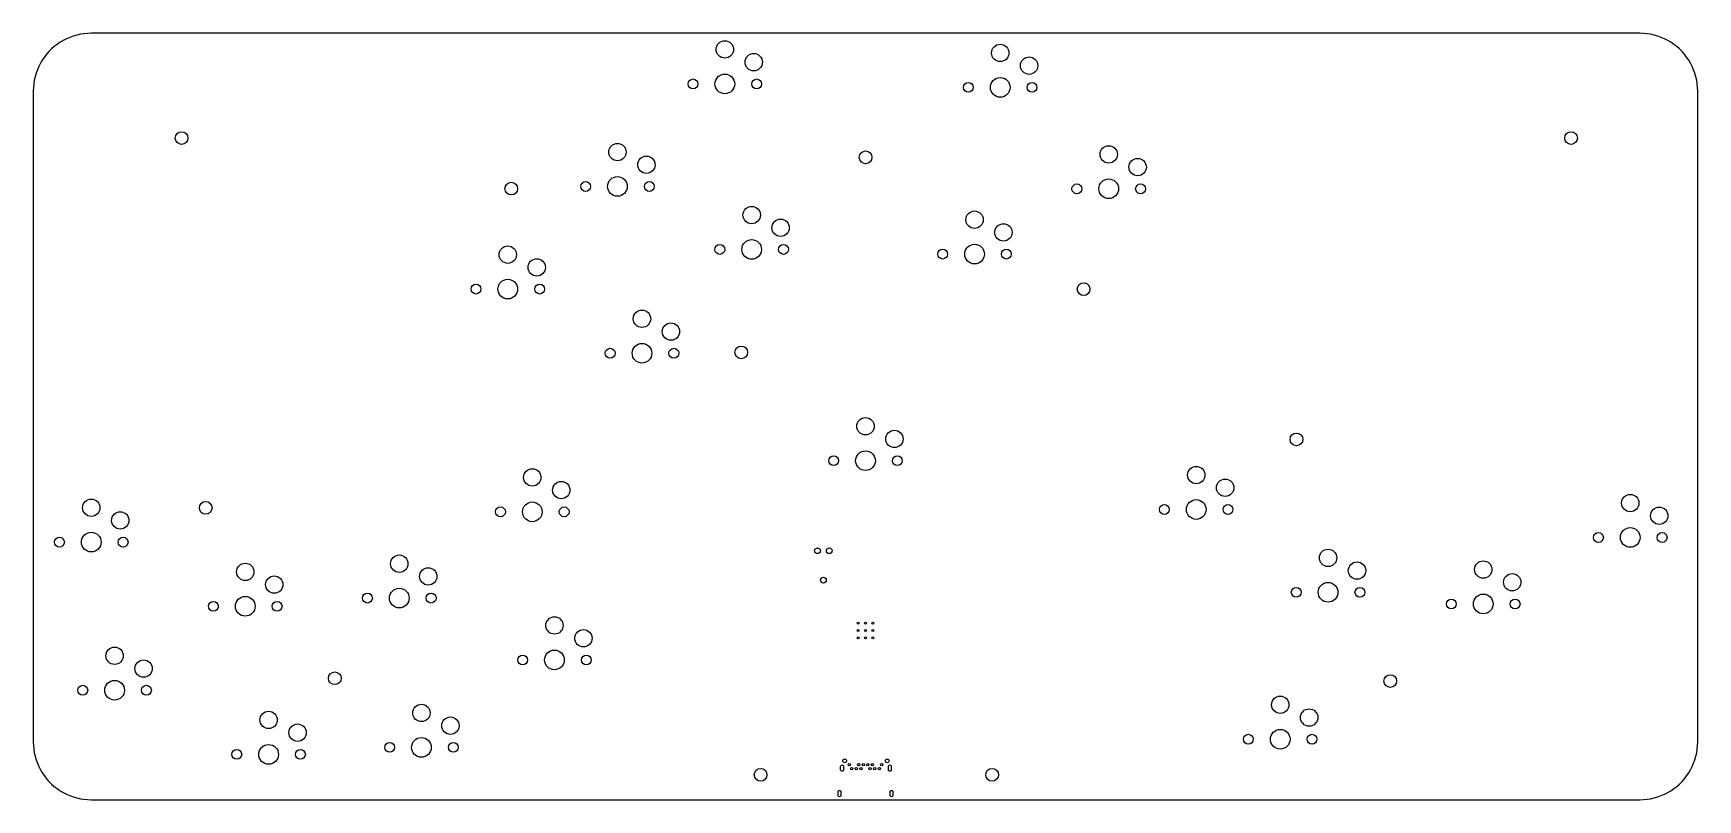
# Model space of a CAD drawing. Header units: millimetres. Extents: x -337 to -50, y 50 to 182.
import ezdxf

# ---------------------------------------------------------------- set-up
doc = ezdxf.new("R2010")
doc.units = ezdxf.units.MM
doc.layers.get('0').update_dxf_attribs({"linetype": 'CONTINUOUS'})

msp = doc.modelspace()

# ---------------------------------------------------------------- linework, layer by layer
for points in [[(-328.666916, 49.608867), (-328.041489, 49.549748), (-327.413584, 49.53), (-59.913584, 49.53), (-59.285678, 49.549732), (-58.660251, 49.608851), (-58.03977, 49.707125), (-57.426683, 49.844166), (-56.823412, 50.019432), (-56.232336, 50.232231), (-55.655788, 50.481725), (-55.096044, 50.766929), (-54.555312, 51.086716), (-54.035727, 51.439826), (-53.539339, 51.824863), (-53.068108, 52.240309), (-52.623892, 52.684525), (-52.208446, 53.155756), (-51.823408, 53.652144), (-51.470298, 54.171729), (-51.150511, 54.71246), (-50.865307, 55.272204), (-50.615813, 55.848752), (-50.403013, 56.439828), (-50.227747, 57.0431), (-50.090706, 57.656186), (-49.992432, 58.276667), (-49.933312, 58.902094), (-49.913584, 59.53), (-49.913584, 171.93), (-49.933317, 172.557906), (-49.992437, 173.183333), (-50.090711, 173.803814), (-50.227752, 174.4169), (-50.403019, 175.020172), (-50.615819, 175.611248), (-50.865313, 176.187796), (-51.150517, 176.74754), (-51.470304, 177.288272), (-51.823413, 177.807857), (-52.208451, 178.304245), (-52.623897, 178.775476), (-53.068112, 179.219692), (-53.539343, 179.635139), (-54.03573, 180.020177), (-54.555315, 180.373287), (-55.096046, 180.693076), (-55.65579, 180.97828), (-56.232337, 181.227775), (-56.823413, 181.440576), (-57.426684, 181.615844), (-58.03977, 181.752886), (-58.660251, 181.851161), (-59.285678, 181.910282), (-59.913584, 181.93), (-327.413584, 181.93), (-328.04149, 181.910268), (-328.666918, 181.851149), (-329.287399, 181.752875), (-329.900486, 181.615835), (-330.503758, 181.440569), (-331.094834, 181.227769), (-331.671382, 180.978275), (-332.231127, 180.693072), (-332.771859, 180.373285), (-333.291445, 180.020176), (-333.787833, 179.635138), (-334.259065, 179.219692), (-334.703281, 178.775477), (-335.118728, 178.304245), (-335.503766, 177.807858), (-335.856876, 177.288273), (-336.176664, 176.747541), (-336.461869, 176.187797), (-336.711363, 175.611249), (-336.924164, 175.020173), (-337.099431, 174.416901), (-337.236472, 173.803815), (-337.334747, 173.183334), (-337.393867, 172.557906), (-337.413584, 171.93), (-337.413584, 59.53), (-337.393851, 58.902095), (-337.334731, 58.276668), (-337.236456, 57.656188), (-337.099415, 57.043103), (-336.924149, 56.439832), (-336.711349, 55.848757), (-336.461854, 55.27221), (-336.17665, 54.712466), (-335.856863, 54.171736), (-335.503753, 53.652152), (-335.118716, 53.155765), (-334.703269, 52.684534), (-334.259054, 52.24032), (-333.787823, 51.824874), (-333.291435, 51.439837), (-332.771851, 51.086729), (-332.231119, 50.766942), (-331.671376, 50.481739), (-331.094828, 50.232246), (-330.503753, 50.019446), (-329.900482, 49.844181), (-329.287396, 49.707141)], [(-328.666916, 49.608867), (-328.041489, 49.549748), (-327.413584, 49.53), (-59.913584, 49.53), (-59.285678, 49.549732), (-58.660251, 49.608851), (-58.03977, 49.707125), (-57.426683, 49.844166), (-56.823412, 50.019432), (-56.232336, 50.232231), (-55.655788, 50.481725), (-55.096044, 50.766929), (-54.555312, 51.086716), (-54.035727, 51.439826), (-53.539339, 51.824863), (-53.068108, 52.240309), (-52.623892, 52.684525), (-52.208446, 53.155756), (-51.823408, 53.652144), (-51.470298, 54.171729), (-51.150511, 54.71246), (-50.865307, 55.272204), (-50.615813, 55.848752), (-50.403013, 56.439828), (-50.227747, 57.0431), (-50.090706, 57.656186), (-49.992432, 58.276667), (-49.933312, 58.902094), (-49.913584, 59.53), (-49.913584, 171.93), (-49.933317, 172.557906), (-49.992437, 173.183333), (-50.090711, 173.803814), (-50.227752, 174.4169), (-50.403019, 175.020172), (-50.615819, 175.611248), (-50.865313, 176.187796), (-51.150517, 176.74754), (-51.470304, 177.288272), (-51.823413, 177.807857), (-52.208451, 178.304245), (-52.623897, 178.775476), (-53.068112, 179.219692), (-53.539343, 179.635139), (-54.03573, 180.020177), (-54.555315, 180.373287), (-55.096046, 180.693076), (-55.65579, 180.97828), (-56.232337, 181.227775), (-56.823413, 181.440576), (-57.426684, 181.615844), (-58.03977, 181.752886), (-58.660251, 181.851161), (-59.285678, 181.910282), (-59.913584, 181.93), (-327.413584, 181.93), (-328.04149, 181.910268), (-328.666918, 181.851149), (-329.287399, 181.752875), (-329.900486, 181.615835), (-330.503758, 181.440569), (-331.094834, 181.227769), (-331.671382, 180.978275), (-332.231127, 180.693072), (-332.771859, 180.373285), (-333.291445, 180.020176), (-333.787833, 179.635138), (-334.259065, 179.219692), (-334.703281, 178.775477), (-335.118728, 178.304245), (-335.503766, 177.807858), (-335.856876, 177.288273), (-336.176664, 176.747541), (-336.461869, 176.187797), (-336.711363, 175.611249), (-336.924164, 175.020173), (-337.099431, 174.416901), (-337.236472, 173.803815), (-337.334747, 173.183334), (-337.393867, 172.557906), (-337.413584, 171.93), (-337.413584, 59.53), (-337.393851, 58.902095), (-337.334731, 58.276668), (-337.236456, 57.656188), (-337.099415, 57.043103), (-336.924149, 56.439832), (-336.711349, 55.848757), (-336.461854, 55.27221), (-336.17665, 54.712466), (-335.856863, 54.171736), (-335.503753, 53.652152), (-335.118716, 53.155765), (-334.703269, 52.684534), (-334.259054, 52.24032), (-333.787823, 51.824874), (-333.291435, 51.439837), (-332.771851, 51.086729), (-332.231119, 50.766942), (-331.671376, 50.481739), (-331.094828, 50.232246), (-330.503753, 50.019446), (-329.900482, 49.844181), (-329.287396, 49.707141)], [(-197.486114, 54.589329), (-197.540307, 54.508223), (-197.621413, 54.45403), (-197.717084, 54.435), (-197.812755, 54.45403), (-197.893861, 54.508223), (-197.948054, 54.589329), (-197.967084, 54.685), (-197.967084, 55.285), (-197.948054, 55.380671), (-197.893861, 55.461777), (-197.812755, 55.51597), (-197.717084, 55.535), (-197.621413, 55.51597), (-197.540307, 55.461777), (-197.486114, 55.380671), (-197.467084, 55.285), (-197.467084, 54.685)], [(-197.486114, 54.589329), (-197.540307, 54.508223), (-197.621413, 54.45403), (-197.717084, 54.435), (-197.812755, 54.45403), (-197.893861, 54.508223), (-197.948054, 54.589329), (-197.967084, 54.685), (-197.967084, 55.285), (-197.948054, 55.380671), (-197.893861, 55.461777), (-197.812755, 55.51597), (-197.717084, 55.535), (-197.621413, 55.51597), (-197.540307, 55.461777), (-197.486114, 55.380671), (-197.467084, 55.285), (-197.467084, 54.685)], [(-189.226114, 54.589329), (-189.280307, 54.508223), (-189.361413, 54.45403), (-189.457084, 54.435), (-189.552755, 54.45403), (-189.633861, 54.508223), (-189.688054, 54.589329), (-189.707084, 54.685), (-189.707084, 55.285), (-189.688054, 55.380671), (-189.633861, 55.461777), (-189.552755, 55.51597), (-189.457084, 55.535), (-189.361413, 55.51597), (-189.280307, 55.461777), (-189.226114, 55.380671), (-189.207084, 55.285), (-189.207084, 54.685)], [(-189.226114, 54.589329), (-189.280307, 54.508223), (-189.361413, 54.45403), (-189.457084, 54.435), (-189.552755, 54.45403), (-189.633861, 54.508223), (-189.688054, 54.589329), (-189.707084, 54.685), (-189.707084, 55.285), (-189.688054, 55.380671), (-189.633861, 55.461777), (-189.552755, 55.51597), (-189.457084, 55.535), (-189.361413, 55.51597), (-189.280307, 55.461777), (-189.226114, 55.380671), (-189.207084, 55.285), (-189.207084, 54.685)], [(-197.921114, 50.199329), (-197.975307, 50.118223), (-198.056413, 50.06403), (-198.152084, 50.045), (-198.247755, 50.06403), (-198.328861, 50.118223), (-198.383054, 50.199329), (-198.402084, 50.295), (-198.402084, 50.895), (-198.383054, 50.990671), (-198.328861, 51.071777), (-198.247755, 51.12597), (-198.152084, 51.145), (-198.056413, 51.12597), (-197.975307, 51.071777), (-197.921114, 50.990671), (-197.902084, 50.895), (-197.902084, 50.295)], [(-197.921114, 50.199329), (-197.975307, 50.118223), (-198.056413, 50.06403), (-198.152084, 50.045), (-198.247755, 50.06403), (-198.328861, 50.118223), (-198.383054, 50.199329), (-198.402084, 50.295), (-198.402084, 50.895), (-198.383054, 50.990671), (-198.328861, 51.071777), (-198.247755, 51.12597), (-198.152084, 51.145), (-198.056413, 51.12597), (-197.975307, 51.071777), (-197.921114, 50.990671), (-197.902084, 50.895), (-197.902084, 50.295)], [(-188.941114, 50.199329), (-188.995307, 50.118223), (-189.076413, 50.06403), (-189.172084, 50.045), (-189.267755, 50.06403), (-189.348861, 50.118223), (-189.403054, 50.199329), (-189.422084, 50.295), (-189.422084, 50.895), (-189.403054, 50.990671), (-189.348861, 51.071777), (-189.267755, 51.12597), (-189.172084, 51.145), (-189.076413, 51.12597), (-188.995307, 51.071777), (-188.941114, 50.990671), (-188.922084, 50.895), (-188.922084, 50.295)], [(-188.941114, 50.199329), (-188.995307, 50.118223), (-189.076413, 50.06403), (-189.172084, 50.045), (-189.267755, 50.06403), (-189.348861, 50.118223), (-189.403054, 50.199329), (-189.422084, 50.295), (-189.422084, 50.895), (-189.403054, 50.990671), (-189.348861, 51.071777), (-189.267755, 51.12597), (-189.172084, 51.145), (-189.076413, 51.12597), (-188.995307, 51.071777), (-188.941114, 50.990671), (-188.922084, 50.895), (-188.922084, 50.295)]]:
    msp.add_lwpolyline(points, close=True)
for centre, radius in [((-217.961321, 179.14106), 1.5), ((-217.961321, 179.14106), 1.5), ((-212.961321, 176.94106), 1.5), ((-212.961321, 176.94106), 1.5), ((-170.397332, 178.536728), 1.5), ((-170.397332, 178.536728), 1.5), ((-165.397332, 176.336728), 1.5), ((-165.397332, 176.336728), 1.5), ((-223.461321, 173.19106), 0.85), ((-223.461321, 173.19106), 0.85), ((-217.961321, 173.19106), 1.7), ((-217.961321, 173.19106), 1.7), ((-212.461321, 173.19106), 0.85), ((-212.461321, 173.19106), 0.85), ((-175.897332, 172.586728), 0.85), ((-175.897332, 172.586728), 0.85), ((-170.397332, 172.586728), 1.7), ((-170.397332, 172.586728), 1.7), ((-164.897332, 172.586728), 0.85), ((-164.897332, 172.586728), 0.85), ((-311.79, 163.83), 1.1), ((-311.79, 163.83), 1.1), ((-71.79, 163.83), 1.1), ((-71.79, 163.83), 1.1), ((-236.503214, 161.413994), 1.5), ((-236.503214, 161.413994), 1.5), ((-193.65, 160.5), 1.1), ((-193.65, 160.5), 1.1), ((-151.653896, 161.011106), 1.5), ((-151.653896, 161.011106), 1.5), ((-231.503214, 159.213994), 1.5), ((-231.503214, 159.213994), 1.5), ((-146.653896, 158.811106), 1.5), ((-146.653896, 158.811106), 1.5), ((-254.85, 155.1), 1.1), ((-254.85, 155.1), 1.1), ((-242.003214, 155.463994), 0.85), ((-242.003214, 155.463994), 0.85), ((-236.503214, 155.463994), 1.7), ((-236.503214, 155.463994), 1.7), ((-231.003214, 155.463994), 0.85), ((-231.003214, 155.463994), 0.85), ((-157.153896, 155.061106), 0.85), ((-157.153896, 155.061106), 0.85), ((-151.653896, 155.061106), 1.7), ((-151.653896, 155.061106), 1.7), ((-146.153896, 155.061106), 0.85), ((-146.153896, 155.061106), 0.85), ((-213.325847, 150.536021), 1.5), ((-213.325847, 150.536021), 1.5), ((-208.325847, 148.336021), 1.5), ((-208.325847, 148.336021), 1.5), ((-174.831264, 149.730246), 1.5), ((-174.831264, 149.730246), 1.5), ((-169.831264, 147.530246), 1.5), ((-169.831264, 147.530246), 1.5), ((-255.448193, 143.686928), 1.5), ((-255.448193, 143.686928), 1.5), ((-218.825847, 144.586021), 0.85), ((-218.825847, 144.586021), 0.85), ((-213.325847, 144.586021), 1.7), ((-213.325847, 144.586021), 1.7), ((-207.825847, 144.586021), 0.85), ((-207.825847, 144.586021), 0.85), ((-180.331264, 143.780246), 0.85), ((-180.331264, 143.780246), 0.85), ((-174.831264, 143.780246), 1.7), ((-174.831264, 143.780246), 1.7), ((-169.331264, 143.780246), 0.85), ((-169.331264, 143.780246), 0.85), ((-250.448193, 141.486928), 1.5), ((-250.448193, 141.486928), 1.5), ((-260.948193, 137.736928), 0.85), ((-260.948193, 137.736928), 0.85), ((-255.448193, 137.736928), 1.7), ((-255.448193, 137.736928), 1.7), ((-249.948193, 137.736928), 0.85), ((-249.948193, 137.736928), 0.85), ((-156, 137.73), 1.1), ((-156, 137.73), 1.1), ((-232.270826, 132.607511), 1.5), ((-232.270826, 132.607511), 1.5), ((-227.270826, 130.407511), 1.5), ((-227.270826, 130.407511), 1.5), ((-237.770826, 126.657511), 0.85), ((-237.770826, 126.657511), 0.85), ((-232.270826, 126.657511), 1.7), ((-232.270826, 126.657511), 1.7), ((-226.770826, 126.657511), 0.85), ((-226.770826, 126.657511), 0.85), ((-215.12, 126.8), 1.1), ((-215.12, 126.8), 1.1), ((-193.663584, 114.05), 1.5), ((-193.663584, 114.05), 1.5), ((-188.663584, 111.85), 1.5), ((-188.663584, 111.85), 1.5), ((-119.22, 111.77), 1.1), ((-119.22, 111.77), 1.1), ((-193.663584, 108.1), 1.7), ((-193.663584, 108.1), 1.7), ((-251.215805, 105.211137), 1.5), ((-251.215805, 105.211137), 1.5), ((-199.163584, 108.1), 0.85), ((-199.163584, 108.1), 0.85), ((-188.163584, 108.1), 0.85), ((-188.163584, 108.1), 0.85), ((-136.538221, 105.614025), 1.5), ((-136.538221, 105.614025), 1.5), ((-246.215805, 103.011137), 1.5), ((-246.215805, 103.011137), 1.5), ((-131.538221, 103.414025), 1.5), ((-131.538221, 103.414025), 1.5), ((-327.398803, 99.973595), 1.5), ((-327.398803, 99.973595), 1.5), ((-307.63, 99.95), 1.1), ((-307.63, 99.95), 1.1), ((-251.215805, 99.261137), 1.7), ((-251.215805, 99.261137), 1.7), ((-136.538221, 99.664025), 1.7), ((-136.538221, 99.664025), 1.7), ((-61.564478, 100.779371), 1.5), ((-61.564478, 100.779371), 1.5), ((-322.398803, 97.773595), 1.5), ((-322.398803, 97.773595), 1.5), ((-256.715805, 99.261137), 0.85), ((-256.715805, 99.261137), 0.85), ((-245.715805, 99.261137), 0.85), ((-245.715805, 99.261137), 0.85), ((-142.038221, 99.664025), 0.85), ((-142.038221, 99.664025), 0.85), ((-131.038221, 99.664025), 0.85), ((-131.038221, 99.664025), 0.85), ((-56.564478, 98.579371), 1.5), ((-56.564478, 98.579371), 1.5), ((-327.398803, 94.023595), 1.7), ((-327.398803, 94.023595), 1.7), ((-67.064478, 94.829371), 0.85), ((-67.064478, 94.829371), 0.85), ((-61.564478, 94.829371), 1.7), ((-61.564478, 94.829371), 1.7), ((-56.064478, 94.829371), 0.85), ((-56.064478, 94.829371), 0.85), ((-332.898803, 94.023595), 0.85), ((-332.898803, 94.023595), 0.85), ((-321.898803, 94.023595), 0.85), ((-321.898803, 94.023595), 0.85), ((-201.949584, 92.535), 0.4953), ((-201.949584, 92.535), 0.4953), ((-199.917584, 92.535), 0.4953), ((-199.917584, 92.535), 0.4953), ((-113.76394, 91.311505), 1.5), ((-113.76394, 91.311505), 1.5), ((-300.795216, 88.894179), 1.5), ((-300.795216, 88.894179), 1.5), ((-274.191628, 90.304286), 1.5), ((-274.191628, 90.304286), 1.5), ((-269.191628, 88.104286), 1.5), ((-269.191628, 88.104286), 1.5), ((-108.76394, 89.111505), 1.5), ((-108.76394, 89.111505), 1.5), ((-86.95881, 89.297066), 1.5), ((-86.95881, 89.297066), 1.5), ((-295.795216, 86.694179), 1.5), ((-295.795216, 86.694179), 1.5), ((-200.933584, 87.455), 0.4953), ((-200.933584, 87.455), 0.4953), ((-113.76394, 85.361505), 1.7), ((-113.76394, 85.361505), 1.7), ((-81.95881, 87.097066), 1.5), ((-81.95881, 87.097066), 1.5), ((-306.295216, 82.944179), 0.85), ((-306.295216, 82.944179), 0.85), ((-300.795216, 82.944179), 1.7), ((-300.795216, 82.944179), 1.7), ((-295.295216, 82.944179), 0.85), ((-295.295216, 82.944179), 0.85), ((-279.691628, 84.354286), 0.85), ((-279.691628, 84.354286), 0.85), ((-274.191628, 84.354286), 1.7), ((-274.191628, 84.354286), 1.7), ((-268.691628, 84.354286), 0.85), ((-268.691628, 84.354286), 0.85), ((-119.26394, 85.361505), 0.85), ((-119.26394, 85.361505), 0.85), ((-108.26394, 85.361505), 0.85), ((-108.26394, 85.361505), 0.85), ((-92.45881, 83.347066), 0.85), ((-92.45881, 83.347066), 0.85), ((-86.95881, 83.347066), 1.7), ((-86.95881, 83.347066), 1.7), ((-81.45881, 83.347066), 0.85), ((-81.45881, 83.347066), 0.85), ((-247.3865, 79.627757), 1.5), ((-247.3865, 79.627757), 1.5), ((-242.3865, 77.427757), 1.5), ((-242.3865, 77.427757), 1.5), ((-194.938584, 80.045), 0.175), ((-194.938584, 80.045), 0.175), ((-194.938584, 78.77), 0.175), ((-194.938584, 78.77), 0.175), ((-194.938584, 77.495), 0.175), ((-194.938584, 77.495), 0.175), ((-193.663584, 80.045), 0.175), ((-193.663584, 80.045), 0.175), ((-193.663584, 78.77), 0.175), ((-193.663584, 78.77), 0.175), ((-193.663584, 77.495), 0.175), ((-193.663584, 77.495), 0.175), ((-192.388584, 80.045), 0.175), ((-192.388584, 80.045), 0.175), ((-192.388584, 78.77), 0.175), ((-192.388584, 78.77), 0.175), ((-192.388584, 77.495), 0.175), ((-192.388584, 77.495), 0.175), ((-323.367956, 74.390215), 1.5), ((-323.367956, 74.390215), 1.5), ((-247.3865, 73.677757), 1.7), ((-247.3865, 73.677757), 1.7), ((-318.367956, 72.190215), 1.5), ((-318.367956, 72.190215), 1.5), ((-252.8865, 73.677757), 0.85), ((-252.8865, 73.677757), 0.85), ((-241.8865, 73.677757), 0.85), ((-241.8865, 73.677757), 0.85), ((-328.867956, 68.440215), 0.85), ((-328.867956, 68.440215), 0.85), ((-323.367956, 68.440215), 1.7), ((-323.367956, 68.440215), 1.7), ((-317.867956, 68.440215), 0.85), ((-317.867956, 68.440215), 0.85), ((-285.33, 70.52), 1.1), ((-285.33, 70.52), 1.1), ((-103.03, 70.02), 1.1), ((-103.03, 70.02), 1.1), ((-122.027175, 65.92957), 1.5), ((-122.027175, 65.92957), 1.5), ((-296.764369, 63.310799), 1.5), ((-296.764369, 63.310799), 1.5), ((-270.362324, 64.519462), 1.5), ((-270.362324, 64.519462), 1.5), ((-265.362324, 62.319462), 1.5), ((-265.362324, 62.319462), 1.5), ((-117.027175, 63.72957), 1.5), ((-117.027175, 63.72957), 1.5), ((-291.764369, 61.110799), 1.5), ((-291.764369, 61.110799), 1.5), ((-127.527175, 59.97957), 0.85), ((-127.527175, 59.97957), 0.85), ((-122.027175, 59.97957), 1.7), ((-122.027175, 59.97957), 1.7), ((-116.527175, 59.97957), 0.85), ((-116.527175, 59.97957), 0.85), ((-302.264369, 57.360799), 0.85), ((-302.264369, 57.360799), 0.85), ((-296.764369, 57.360799), 1.7), ((-296.764369, 57.360799), 1.7), ((-291.264369, 57.360799), 0.85), ((-291.264369, 57.360799), 0.85), ((-275.862324, 58.569462), 0.85), ((-275.862324, 58.569462), 0.85), ((-270.362324, 58.569462), 1.7), ((-270.362324, 58.569462), 1.7), ((-264.862324, 58.569462), 0.85), ((-264.862324, 58.569462), 0.85), ((-211.79, 53.83), 1.1), ((-211.79, 53.83), 1.1), ((-197.262084, 56.235), 0.325), ((-197.262084, 56.235), 0.325), ((-196.462084, 55.585), 0.2), ((-196.462084, 55.585), 0.2), ((-196.062084, 54.885), 0.2), ((-196.062084, 54.885), 0.2), ((-195.262084, 54.885), 0.2), ((-195.262084, 54.885), 0.2), ((-194.862084, 55.585), 0.2), ((-194.862084, 55.585), 0.2), ((-194.462084, 54.885), 0.2), ((-194.462084, 54.885), 0.2), ((-194.062084, 55.585), 0.2), ((-194.062084, 55.585), 0.2), ((-193.262084, 55.585), 0.2), ((-193.262084, 55.585), 0.2), ((-192.862084, 54.885), 0.2), ((-192.862084, 54.885), 0.2), ((-192.462084, 55.585), 0.2), ((-192.462084, 55.585), 0.2), ((-192.062084, 54.885), 0.2), ((-192.062084, 54.885), 0.2), ((-191.262084, 54.885), 0.2), ((-191.262084, 54.885), 0.2), ((-190.862084, 55.585), 0.2), ((-190.862084, 55.585), 0.2), ((-189.912084, 56.235), 0.325), ((-189.912084, 56.235), 0.325), ((-171.79, 53.83), 1.1), ((-171.79, 53.83), 1.1)]:
    msp.add_circle(centre, radius)

doc.saveas('drawing.dxf')
